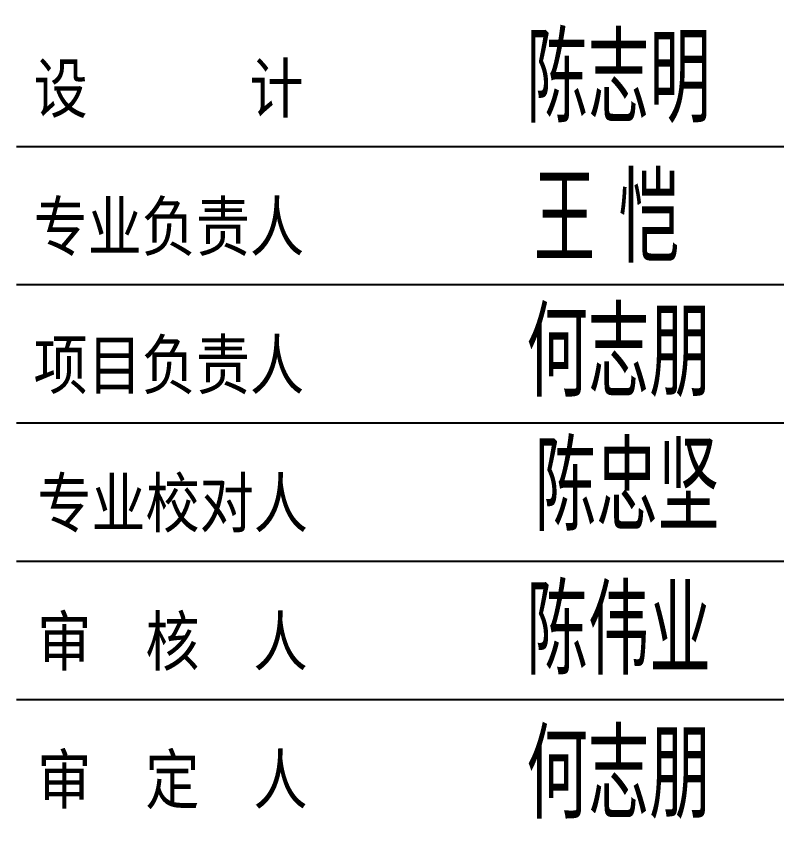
# Model space of a CAD drawing. Header units: millimetres. Extents: x 684742 to 685648, y 2544795 to 2545581.
# Drawn here: x 685561.56 to 685604.83, y 2544837.9 to 2544884.57 of the extents above; entities that cross this region are included whole.
import ezdxf

# ---------------------------------------------------------------- set-up
doc = ezdxf.new("R2010")
doc.units = ezdxf.units.MM
doc.layers.add('13', color=13, linetype='Continuous')
doc.layers.add('14', color=14, linetype='Continuous')
doc.layers.add('JT-道路红线', color=7, linetype='Continuous', lineweight=5)
doc.styles.add('HZTXT', font='romane.shx', dxfattribs={"width": 0.7, "bigfont": 'hztxt.shx'})
doc.styles.add('宋体', font='')
doc.styles.get('宋体').set_extended_font_data('SimSun')

# ---------------------------------------------------------------- blocks, each defined once
blk = doc.blocks.new('图框')
at = {"layer": '14', "color": 14}
for p, q in [((97702, -89490), (121299, -89490)), ((97702, -91850), (121299, -91850)), ((97702, -94210), (121299, -94210)), ((97702, -94210), (121299, -94210)), ((97702, -94210), (121299, -94210)), ((97702, -96569), (121299, -96569)), ((97702, -98929), (121299, -98929))]:
    blk.add_line(p, q, dxfattribs=at)
at = {"layer": '13', "color": 7, "style": 'HZTXT', "width": 0.7}
for s, p in [('陈志明', (106409, -89083)), ('王 恺', (106535, -91476)), ('何志朋', (106409, -93764)), ('陈忠坚', (106553, -96053)), ('陈伟业', (106409, -98507)), ('何志朋', (106409, -100964))]:
    blk.add_text(s, height=1500, dxfattribs=at).set_placement(p)
at = {"layer": '14', "color": 14, "style": '宋体', "width": 0.82}
for s, p in [('设      计', (97995, -88911)), ('专业负责人', (97995, -91270)), ('项目负责人', (97995, -93630)), ('专业校对人', (98059, -95990, -58625)), ('审  核  人', (98059, -98349, -58625)), ('审  定  人', (98059, -100709, -58625))]:
    blk.add_text(s, height=825.9, dxfattribs=at).set_placement(p)

msp = doc.modelspace()

# ---------------------------------------------------------------- linework, layer by layer
at = {"layer": 'JT-道路红线'}
msp.add_lwpolyline([(685561.564, 2544836.62, -0.000012), (685525.553, 2544830.277, -0.000109), (685523.087, 2544829.844, -0.000152), (685520.622, 2544829.412, -0.000196), (685518.158, 2544828.983, -0.000239), (685515.695, 2544828.555, -0.000283), (685513.233, 2544828.131, -0.000326), (685510.771, 2544827.709, -0.00037), (685508.31, 2544827.291, -0.000392), (685505.973, 2544826.898, -0.000392), (685503.841, 2544826.543, -0.000392), (685501.867, 2544826.218, -0.000392), (685500.022, 2544825.916, -0.000392), (685498.283, 2544825.635, -0.000392), (685496.633, 2544825.371, -0.000392), (685495.06, 2544825.121, -0.000392), (685493.554, 2544824.885, -0.000392), (685492.108, 2544824.66, -0.000392), (685490.714, 2544824.446, -0.000392), (685489.367, 2544824.241, -0.000392), (685488.064, 2544824.045, -0.000392), (685486.799, 2544823.857, -0.000196), (685486.18, 2544823.765, -0.019313), (685425.315, 2544817.189, -0.000217)], format="xyb", dxfattribs=at)

# ---------------------------------------------------------------- block references
at = {"xscale": 0.003333333, "yscale": 0.003333333, "zscale": 0.003333333}
msp.add_blockref('图框', (685235.89, 2545175.471), dxfattribs=at)

doc.saveas('drawing.dxf')
